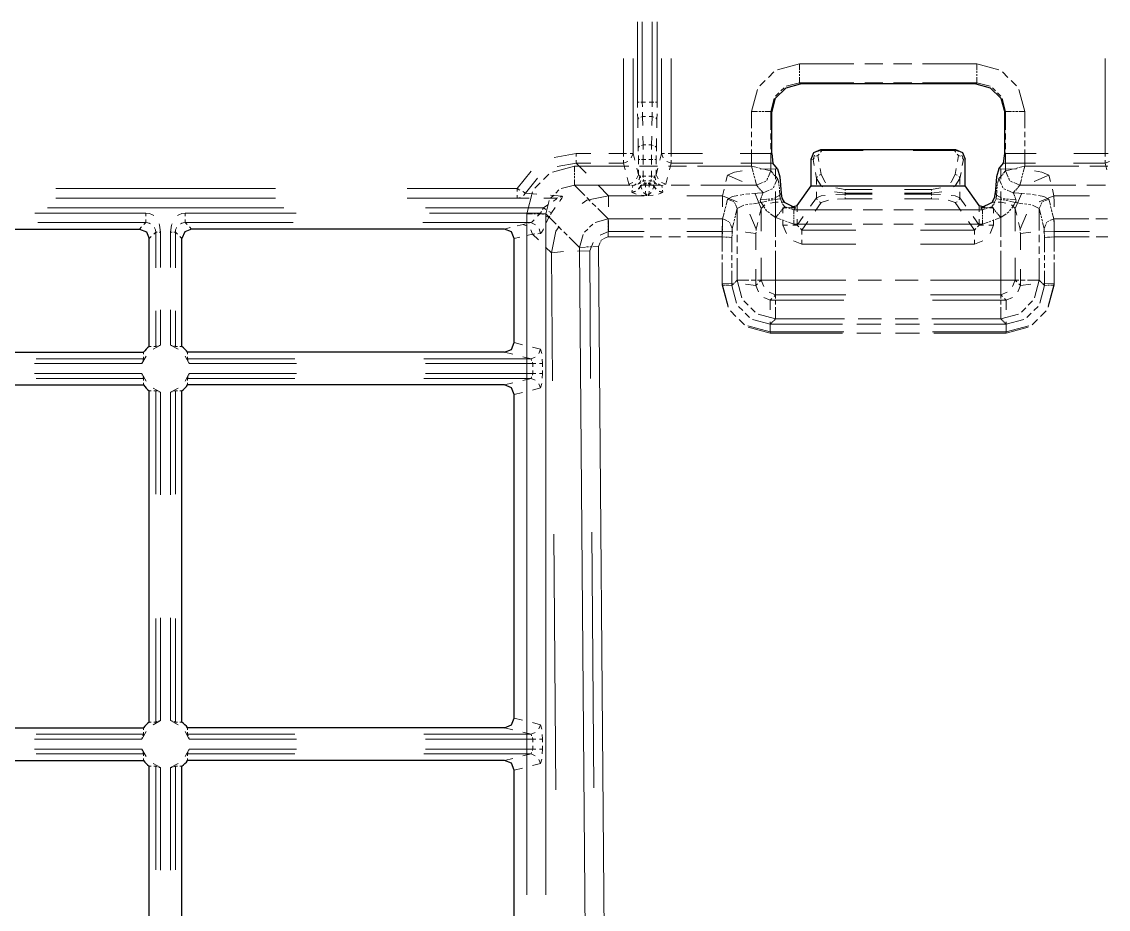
# Model space of a CAD drawing. Header units: millimetres. Extents: x 0 to 1989, y -338 to 950.
# Drawn here: x 620.9 to 733.7, y 785.4 to 877.6 of the extents above; entities that cross this region are included whole.
import ezdxf

# ---------------------------------------------------------------- set-up
doc = ezdxf.new("R2010")
doc.units = ezdxf.units.MM
doc.layers.add('DETAIL', color=8, linetype='Continuous')
doc.layers.add('FINE', color=9, linetype='Continuous')

msp = doc.modelspace()

# ---------------------------------------------------------------- linework, layer by layer
at = {"layer": 'DETAIL', "lineweight": 25}
for p, q in [((719.92, 871.16), (701.7, 871.16)), ((698.72, 863.91), (698.72, 868.18)), ((722.9, 863.91), (722.9, 868.18)), ((698.72, 863.91), (698.83, 862.92)), ((703.82, 864.33), (717.8, 864.33)), ((722.79, 862.92), (722.9, 863.91)), ((699.33, 862.34), (698.83, 862.92)), ((702.81, 860.58), (702.81, 863.33)), ((718.81, 860.58), (718.81, 863.33)), ((722.29, 862.34), (722.79, 862.92)), ((701.38, 858.52), (702.81, 860.58)), ((702.81, 860.58), (718.81, 860.58)), ((720.24, 858.52), (718.81, 860.58)), ((700, 858.87), (701.18, 858.29)), ((700.79, 858.34), (701.38, 858.52)), ((720.24, 858.52), (720.83, 858.34)), ((720.44, 858.29), (721.62, 858.87)), ((634.11, 843.87), (634.11, 855.08)), ((637.51, 843.87), (637.51, 855.08)), ((600.63, 843.28), (633.52, 843.28)), ((670.99, 843.28), (638.1, 843.28)), ((600.63, 839.88), (633.52, 839.88)), ((634.11, 804.87), (634.11, 839.29)), ((672, 805.28), (672, 838.89)), ((600.63, 804.28), (633.52, 804.28)), ((600.63, 800.88), (633.52, 800.88)), ((670.99, 800.88), (638.1, 800.88)), ((634.11, 765.87), (634.11, 800.29)), ((637.51, 765.87), (637.51, 800.29)), ((672, 766.28), (672, 799.89))]:
    msp.add_line(p, q, dxfattribs=at)
for points in [[(698.72, 868.18), (699.12, 869.67), (700.21, 870.76), (701.7, 871.16)], [(719.92, 871.16), (721.41, 870.76), (722.5, 869.67), (722.9, 868.18)], [(702.81, 863.33), (703.1, 864.04), (703.82, 864.33)], [(717.8, 864.33), (718.52, 864.04), (718.81, 863.33)], [(699.33, 862.34), (699.56, 861.49), (699.69, 859.76)], [(722.29, 862.34), (722.06, 861.49), (721.93, 859.76)], [(699.69, 859.76), (699.78, 859.29), (700, 858.87)], [(721.62, 858.87), (721.67, 858.96), (721.88, 859.42), (721.93, 859.76)], [(600.63, 856.08), (633.11, 856.08), (633.82, 855.79), (634.11, 855.08)], [(638.51, 856.08), (637.8, 855.79), (637.51, 855.08)], [(672, 844.28), (672, 855.08), (671.71, 855.79), (670.99, 856.08), (638.51, 856.08)], [(670.99, 843.28), (671.71, 843.57), (672, 844.28)], [(672, 838.89), (671.71, 839.59), (670.99, 839.88), (638.1, 839.88)], [(670.99, 804.28), (671.71, 804.57), (672, 805.28)], [(672, 799.89), (671.71, 800.59), (670.99, 800.88)]]:
    msp.add_lwpolyline(points, dxfattribs=at)
for points in [[(634.11, 843.87, 0.073593), (633.52, 843.28)], [(638.1, 843.28, 0.07365), (637.51, 843.87)], [(633.52, 839.88, 0.073393), (634.11, 839.29)], [(637.51, 804.87), (637.51, 839.29, 0.073442), (638.1, 839.88)], [(634.11, 804.87, 0.073529), (633.52, 804.28)], [(670.99, 804.28), (638.1, 804.28, 0.073673), (637.51, 804.87)], [(633.52, 800.88, 0.073509), (634.11, 800.29)], [(637.51, 800.29, 0.073598), (638.1, 800.88)]]:
    msp.add_lwpolyline(points, format="xyb", dxfattribs=at)
at = {"layer": 'FINE', "lineweight": 9}
for p, q in [((684.79, 869.25), (684.79, 877.59)), ((685.29, 877.61), (685.29, 869.25)), ((686.33, 869.25), (686.33, 877.61)), ((683.34, 863.91), (683.34, 873.78)), ((684.34, 873.78), (684.34, 863.91)), ((687.28, 863.91), (687.28, 873.78)), ((688.28, 873.78), (688.28, 863.91)), ((701.61, 873.24), (699.33, 872.63)), ((701.61, 873.24), (701.61, 872.63)), ((707.24, 873.24), (701.61, 873.24)), ((710.25, 873.24), (708.37, 873.24)), ((713.25, 873.24), (711.37, 873.24)), ((720.01, 873.24), (714.38, 873.24)), ((720.01, 873.24), (720.01, 872.63)), ((722.3, 872.63), (720.01, 873.24)), ((698.94, 872.39), (698.38, 871.83)), ((701.61, 872.51), (701.61, 872.3)), ((701.61, 872.18), (701.61, 871.98)), ((701.61, 871.86), (701.61, 871.25)), ((720.01, 872.51), (720.01, 872.3)), ((720.01, 872.18), (720.01, 871.98)), ((720.01, 871.86), (720.01, 871.25)), ((723.24, 871.83), (722.68, 872.39)), ((698.05, 871.5), (697.49, 870.94)), ((699.66, 870.42), (700, 870.76)), ((700.23, 870.9), (701.61, 871.25)), ((701.61, 871.25), (701.63, 871.22)), ((701.61, 871.25), (707.24, 871.25)), ((701.64, 871.22), (701.65, 871.21)), ((701.66, 871.2), (701.66, 871.19)), ((701.67, 871.19), (701.7, 871.16)), ((708.37, 871.25), (710.25, 871.25)), ((711.37, 871.25), (713.25, 871.25)), ((714.38, 871.25), (720.01, 871.25)), ((719.92, 871.16), (719.95, 871.19)), ((719.96, 871.19), (719.97, 871.2)), ((719.97, 871.21), (719.98, 871.22)), ((719.99, 871.22), (720.01, 871.25)), ((720.01, 871.25), (721.39, 870.9)), ((721.63, 870.76), (721.96, 870.42)), ((724.13, 870.94), (723.57, 871.5)), ((697.25, 870.56), (696.64, 868.27)), ((698.63, 868.27), (698.98, 869.65)), ((699.12, 869.89), (699.46, 870.22)), ((722.16, 870.22), (722.5, 869.89)), ((722.64, 869.65), (722.99, 868.27)), ((724.98, 868.27), (724.37, 870.56)), ((684.8, 868.7), (684.79, 869.25)), ((685.29, 869.25), (685.14, 869.25)), ((685.29, 869.25), (685.3, 868.78)), ((685.29, 869.25), (685.62, 869.25)), ((686, 869.25), (686.33, 869.25)), ((686.32, 868.78), (686.33, 869.25)), ((686.48, 869.25), (686.33, 869.25)), ((686.83, 869.25), (686.82, 868.7)), ((684.81, 867.5), (684.8, 868.04)), ((684.93, 867.63), (684.81, 867.5)), ((684.83, 866.58), (684.81, 867.5)), ((685.31, 867.75), (685.13, 867.71)), ((685.3, 868.21), (685.31, 867.75)), ((685.31, 867.75), (685.33, 866.83)), ((685.62, 867.75), (685.31, 867.75)), ((686.31, 867.75), (686.32, 868.21)), ((686.49, 867.71), (686.31, 867.75)), ((686.81, 867.5), (686.69, 867.63)), ((686.81, 867.5), (686.79, 866.58)), ((686.82, 868.04), (686.81, 867.5)), ((697.25, 868.27), (696.64, 868.27)), ((696.64, 868.27), (696.64, 866.54)), ((697.58, 868.27), (697.37, 868.27)), ((697.9, 868.27), (697.7, 868.27)), ((698.63, 868.27), (698.02, 868.27)), ((698.66, 868.25), (698.63, 868.27)), ((698.63, 866.39), (698.63, 868.27)), ((698.67, 868.23), (698.66, 868.24)), ((698.69, 868.22), (698.68, 868.23)), ((698.72, 868.18), (698.69, 868.21)), ((722.93, 868.21), (722.9, 868.18)), ((722.94, 868.23), (722.93, 868.22)), ((722.96, 868.24), (722.95, 868.23)), ((722.99, 868.27), (722.96, 868.25)), ((723.6, 868.27), (722.99, 868.27)), ((722.99, 868.27), (722.99, 866.39)), ((723.92, 868.27), (723.72, 868.27)), ((724.25, 868.27), (724.04, 868.27)), ((724.98, 868.27), (724.37, 868.27)), ((724.98, 866.54), (724.98, 868.27)), ((696.64, 866.19), (696.64, 865.61)), ((724.98, 865.61), (724.98, 866.19)), ((684.87, 864.56), (684.85, 865.48)), ((685.35, 865.73), (685.37, 864.81)), ((686.25, 864.81), (686.27, 865.73)), ((686.77, 865.48), (686.75, 864.56)), ((696.64, 865.27), (696.64, 864.69)), ((698.63, 865.38), (698.63, 866.01)), ((698.63, 864.37), (698.63, 865)), ((722.99, 866.01), (722.99, 865.38)), ((722.99, 865), (722.99, 864.37)), ((724.98, 864.69), (724.98, 865.27)), ((676.13, 863.5), (678.41, 863.91)), ((678.41, 863.6), (678.41, 863.91)), ((678.41, 863.91), (679.95, 863.91)), ((681.8, 863.91), (683.34, 863.91)), ((683.65, 863.91), (683.34, 863.91)), ((683.34, 863.6), (683.34, 863.91)), ((684.34, 863.91), (684.15, 863.47)), ((684.34, 863.91), (684.51, 863.23)), ((684.99, 864.7), (684.87, 864.56)), ((684.87, 864.17), (684.87, 864.56)), ((685.37, 864.81), (685.19, 864.77)), ((685.37, 864.81), (685.37, 864.34)), ((685.37, 864.81), (685.64, 864.81)), ((685.98, 864.81), (686.25, 864.81)), ((686.25, 864.34), (686.25, 864.81)), ((686.43, 864.77), (686.25, 864.81)), ((686.75, 864.56), (686.63, 864.7)), ((686.75, 864.56), (686.75, 864.17)), ((687.11, 863.23), (687.28, 863.91)), ((687.47, 863.47), (687.28, 863.91)), ((688.28, 863.91), (687.97, 863.91)), ((688.28, 863.91), (688.28, 863.6)), ((688.28, 863.91), (691.54, 863.91)), ((695.46, 863.91), (698.72, 863.91)), ((698.63, 862.11), (698.63, 864)), ((703.49, 864.13), (703.92, 864.32)), ((703.51, 863.71), (703.64, 863.87)), ((703.79, 864.07), (703.92, 864.23)), ((703.82, 864.33), (703.85, 864.33)), ((703.89, 864.32), (703.92, 864.32)), ((703.92, 864.32), (708.23, 864.32)), ((703.92, 864.23), (703.92, 864.25)), ((708.23, 864.23), (703.92, 864.23)), ((717.7, 864.23), (713.39, 864.23)), ((718.13, 864.13), (717.7, 864.32)), ((717.7, 864.23), (717.7, 864.25)), ((717.7, 864.23), (717.83, 864.07)), ((717.77, 864.33), (717.8, 864.33)), ((717.98, 863.87), (718.11, 863.71)), ((722.9, 863.91), (726.16, 863.91)), ((722.99, 864), (722.99, 862.11)), ((724.98, 862.61), (724.98, 864.34)), ((733.65, 863.91), (733.34, 863.91)), ((733.34, 863.6), (733.34, 863.91)), ((678.41, 862.92), (676.45, 862.57)), ((678.41, 862.92), (678.41, 863.23)), ((678.41, 862.92), (679.47, 861.87)), ((679.95, 862.92), (678.41, 862.92)), ((683.34, 862.92), (681.8, 862.92)), ((683.34, 862.92), (683.34, 863.23)), ((683.78, 863.1), (683.34, 862.92)), ((683.51, 862.24), (683.34, 862.92)), ((685.38, 863.31), (685.22, 863.31)), ((685.38, 863.78), (685.38, 863.31)), ((685.38, 863.31), (685.38, 862.77)), ((685.65, 863.31), (685.38, 863.31)), ((686.24, 863.31), (685.97, 863.31)), ((686.24, 863.31), (686.24, 863.78)), ((686.24, 862.77), (686.24, 863.31)), ((686.24, 863.31), (686.4, 863.31)), ((686.74, 863.7), (686.74, 863.31)), ((686.74, 863.31), (686.74, 862.81)), ((688.28, 862.92), (687.84, 863.1)), ((688.28, 862.92), (688.11, 862.24)), ((688.28, 863.23), (688.28, 862.92)), ((691.58, 862.92), (688.28, 862.92)), ((698.83, 862.92), (695.53, 862.92)), ((702.87, 863.32), (702.81, 863.33)), ((703.01, 863.31), (702.95, 863.31)), ((703.01, 863.31), (703.15, 863.75)), ((703.01, 863.31), (703.12, 863.49)), ((703.12, 862.69), (703.01, 863.31)), ((703.31, 863.64), (703.51, 863.71)), ((703.51, 863.71), (703.61, 863.1)), ((718.01, 863.1), (718.11, 863.71)), ((718.11, 863.71), (718.31, 863.64)), ((718.61, 863.31), (718.5, 862.69)), ((718.67, 863.31), (718.61, 863.31)), ((718.81, 863.33), (718.75, 863.32)), ((726.09, 862.92), (722.79, 862.92)), ((733.34, 862.92), (730.04, 862.92)), ((733.34, 862.92), (733.34, 863.23)), ((733.78, 863.1), (733.34, 862.92)), ((733.51, 862.24), (733.34, 862.92)), ((672.31, 860.28), (673.75, 862.09)), ((675.58, 861.76), (675.02, 861.21)), ((678.24, 862), (678.24, 862.61)), ((678.24, 861.68), (678.24, 861.88)), ((678.24, 861.35), (678.24, 861.56)), ((684.88, 861.72), (684.7, 861.29)), ((684.71, 862.41), (684.88, 861.72)), ((684.88, 861.72), (684.88, 862.22)), ((684.88, 861.72), (684.93, 861.68)), ((684.98, 861.63), (685.03, 861.58)), ((686.88, 862.61), (685, 862.61)), ((685.14, 861.58), (685.03, 861.58)), ((685.38, 861.58), (685.27, 861.58)), ((685.38, 862.12), (685.38, 861.58)), ((685.38, 861.58), (685.39, 861.43)), ((685.38, 861.58), (685.65, 861.58)), ((686.23, 861.43), (686.24, 861.58)), ((686.24, 861.58), (686.35, 861.58)), ((686.48, 861.58), (686.59, 861.58)), ((686.59, 861.58), (686.64, 861.63)), ((686.69, 861.68), (686.74, 861.72)), ((686.92, 861.29), (686.74, 861.72)), ((689.88, 862.61), (688.01, 862.61)), ((693.97, 861), (694.13, 861.66)), ((694.13, 861.66), (695.67, 861.03)), ((696.8, 862), (696.64, 862.61)), ((697.25, 862.46), (696.64, 862.61)), ((696.88, 861.68), (696.83, 861.88)), ((696.96, 861.35), (696.91, 861.56)), ((697.57, 862.37), (697.37, 862.42)), ((697.54, 862.28), (699.13, 862.34)), ((697.9, 862.29), (697.7, 862.34)), ((698.62, 862.11), (698.02, 862.26)), ((698.35, 861.47), (698.62, 862.11)), ((698.36, 861.47), (698.63, 862.11)), ((698.63, 862.11), (698.62, 862.11)), ((698.63, 862.11), (698.63, 862.11)), ((698.84, 861.87), (698.63, 862.11)), ((698.95, 861.74), (698.88, 861.82)), ((699.06, 861.61), (698.99, 861.69)), ((699.31, 861.33), (699.1, 861.57)), ((699.13, 862.34), (699.13, 861.26)), ((699.13, 862.34), (699.19, 862.34)), ((699.27, 862.34), (699.33, 862.34)), ((703.36, 861.33), (703.25, 861.95)), ((703.65, 861.67), (703.85, 861.74)), ((703.74, 862.36), (703.85, 861.74)), ((717.77, 861.74), (717.88, 862.36)), ((717.77, 861.74), (717.97, 861.67)), ((718.37, 861.95), (718.26, 861.33)), ((722.29, 862.34), (722.35, 862.34)), ((722.52, 861.57), (722.31, 861.33)), ((722.43, 862.34), (722.49, 862.34)), ((722.49, 862.34), (722.49, 861.26)), ((722.49, 862.34), (724.08, 862.28)), ((722.63, 861.69), (722.56, 861.61)), ((722.74, 861.82), (722.67, 861.74)), ((722.99, 862.11), (722.78, 861.87)), ((723, 862.11), (722.99, 862.11)), ((722.99, 862.11), (722.99, 862.11)), ((722.99, 862.11), (723.26, 861.47)), ((723.6, 862.26), (723, 862.11)), ((723.27, 861.47), (723, 862.11)), ((723.93, 862.34), (723.72, 862.29)), ((724.25, 862.42), (724.05, 862.37)), ((724.98, 862.61), (724.37, 862.46)), ((724.71, 861.56), (724.66, 861.35)), ((724.79, 861.88), (724.74, 861.68)), ((724.98, 862.61), (724.83, 862)), ((730.61, 862.61), (724.98, 862.61)), ((727.49, 861.66), (725.95, 861.03)), ((727.49, 861.66), (727.65, 861)), ((733.61, 862.61), (731.74, 862.61)), ((674.41, 861.37), (673.17, 859.81)), ((674.69, 860.88), (674.13, 860.32)), ((676.87, 860.28), (678.24, 860.63)), ((678.24, 860.63), (678.24, 861.23)), ((680.73, 860.6), (681.79, 859.54)), ((683.88, 860.73), (683.71, 861.42)), ((684.32, 860.92), (683.88, 860.73)), ((684.01, 860.69), (683.88, 860.73)), ((684.3, 860.6), (684.17, 860.64)), ((684.27, 860.38), (684.3, 860.6)), ((685.12, 860.52), (684.89, 860.24)), ((684.91, 860.22), (685.13, 860.5)), ((685.04, 860.92), (685.15, 860.99)), ((685.04, 860.92), (685.07, 860.79)), ((685.1, 860.64), (685.12, 860.52)), ((685.12, 860.52), (685.24, 860.66)), ((685.12, 860.52), (685.13, 860.51)), ((685.13, 860.5), (685.25, 860.62)), ((685.13, 860.51), (685.13, 860.5)), ((685.13, 860.5), (685.25, 860.21)), ((685.18, 860.63), (687.11, 860.63)), ((685.29, 861.06), (685.41, 861.08)), ((685.4, 861.24), (685.41, 861.08)), ((685.41, 861.08), (685.47, 861)), ((685.66, 861.08), (685.41, 861.08)), ((685.41, 860.77), (685.58, 860.83)), ((685.42, 860.72), (685.58, 860.76)), ((685.53, 860.91), (685.58, 860.83)), ((685.58, 860.83), (685.73, 860.83)), ((685.58, 860.83), (685.58, 860.81)), ((685.58, 860.78), (685.58, 860.76)), ((685.58, 860.76), (685.61, 860.42)), ((685.73, 860.76), (685.58, 860.76)), ((685.89, 860.83), (686.04, 860.83)), ((686.04, 860.76), (685.89, 860.76)), ((686.21, 861.08), (685.96, 861.08)), ((686.02, 860.42), (686.04, 860.76)), ((686.04, 860.83), (686.09, 860.91)), ((686.04, 860.83), (686.21, 860.77)), ((686.04, 860.83), (686.04, 860.81)), ((686.04, 860.78), (686.04, 860.76)), ((686.2, 860.72), (686.04, 860.76)), ((686.15, 861), (686.21, 861.08)), ((686.21, 861.08), (686.22, 861.24)), ((686.21, 861.08), (686.33, 861.06)), ((686.49, 860.5), (686.37, 860.62)), ((686.37, 860.21), (686.49, 860.5)), ((686.38, 860.66), (686.5, 860.52)), ((686.47, 860.99), (686.58, 860.92)), ((686.49, 860.5), (686.49, 860.51)), ((686.71, 860.22), (686.49, 860.5)), ((686.5, 860.52), (686.52, 860.64)), ((686.73, 860.24), (686.5, 860.52)), ((686.5, 860.51), (686.5, 860.52)), ((686.55, 860.79), (686.58, 860.92)), ((687.74, 860.73), (687.3, 860.92)), ((687.45, 860.64), (687.32, 860.6)), ((687.32, 860.6), (687.35, 860.38)), ((688.27, 860.63), (690.2, 860.63)), ((691.35, 860.63), (697.14, 860.63)), ((697.14, 860.63), (696.99, 861.23)), ((697.14, 860.63), (697.78, 860.9)), ((697.14, 860.62), (697.78, 860.9)), ((697.14, 860.62), (697.35, 860.38)), ((697.9, 860.95), (698.12, 861.04)), ((697.91, 860.95), (698.12, 861.04)), ((698.21, 861.13), (698.3, 861.35)), ((698.21, 861.13), (698.3, 861.34)), ((698.9, 860.35), (698.99, 860.56)), ((699.04, 860.69), (699.31, 861.33)), ((699.5, 860.52), (699.47, 860.7)), ((703.36, 861.33), (703.46, 861.52)), ((703.36, 860.7), (703.36, 861.33)), ((718.16, 861.52), (718.26, 861.33)), ((718.26, 861.33), (718.26, 860.7)), ((722.11, 860.42), (722.1, 860.24)), ((722.58, 860.69), (722.31, 861.33)), ((722.72, 860.35), (722.63, 860.56)), ((723.41, 861.13), (723.32, 861.35)), ((723.32, 861.34), (723.41, 861.13)), ((723.72, 860.95), (723.5, 861.04)), ((723.5, 861.04), (723.71, 860.95)), ((724.48, 860.63), (723.84, 860.9)), ((723.84, 860.9), (724.48, 860.62)), ((724.27, 860.38), (724.48, 860.62)), ((724.63, 861.23), (724.48, 860.63)), ((724.48, 860.63), (730.27, 860.63)), ((731.42, 860.63), (733.35, 860.63)), ((647.22, 860.28), (624.41, 860.28)), ((672.31, 860.28), (660.9, 860.28)), ((672.58, 860.13), (672.31, 860.28)), ((672.31, 859.96), (672.31, 860.28)), ((672.62, 859.37), (672.31, 859.28)), ((673.17, 859.81), (672.9, 859.96)), ((673.17, 859.81), (672.95, 859.57)), ((673.17, 859.81), (674.34, 859.7)), ((673.9, 859.93), (673.29, 857.66)), ((675.75, 859.59), (676.93, 859.5)), ((675.76, 859.27), (676.1, 859.6)), ((676.3, 859.8), (676.63, 860.14)), ((676.53, 859.31), (676.33, 859.28)), ((676.93, 859.5), (676.75, 859.4)), ((679.88, 858.98), (679.53, 859.34)), ((681.79, 859.54), (681.79, 858.38)), ((681.79, 859.54), (685.48, 859.54)), ((684.2, 859.91), (684.23, 860.12)), ((684.55, 860.01), (684.2, 859.91)), ((684.21, 859.89), (684.2, 859.91)), ((684.23, 859.87), (684.22, 859.88)), ((684.23, 859.87), (684.57, 859.98)), ((684.66, 859.7), (684.23, 859.87)), ((685.65, 859.55), (685.19, 859.6)), ((685.4, 859.87), (685.65, 859.67)), ((685.63, 860.01), (685.65, 859.67)), ((685.65, 859.63), (685.65, 859.67)), ((685.65, 859.67), (685.75, 859.67)), ((685.65, 859.55), (685.65, 859.59)), ((685.75, 859.55), (685.65, 859.55)), ((685.97, 859.55), (685.87, 859.55)), ((685.97, 859.67), (686.22, 859.87)), ((685.97, 859.63), (685.97, 859.67)), ((686.43, 859.6), (685.97, 859.55)), ((685.97, 859.55), (685.97, 859.59)), ((687.39, 859.87), (686.96, 859.7)), ((687.39, 859.87), (687.05, 859.98)), ((687.42, 859.91), (687.07, 860.01)), ((687.39, 860.12), (687.42, 859.91)), ((687.4, 859.88), (687.39, 859.87)), ((687.42, 859.91), (687.42, 859.89)), ((689.92, 859.54), (693.61, 859.54)), ((693.61, 859.54), (693.77, 860.21)), ((693.61, 859.54), (695.15, 858.91)), ((695.82, 859.68), (695.44, 859.61)), ((696.44, 859.74), (696.05, 859.71)), ((697.83, 859.84), (696.67, 859.76)), ((696.99, 859.73), (697.63, 858.2)), ((697.39, 860.34), (697.46, 860.26)), ((697.5, 860.21), (697.57, 860.13)), ((697.63, 859.35), (697.55, 859.13)), ((697.62, 860.08), (697.83, 859.84)), ((697.72, 859.58), (697.69, 859.51)), ((697.83, 859.84), (698.46, 860.11)), ((698.59, 860.17), (698.81, 860.26)), ((699, 859.29), (699.57, 859.59)), ((699.13, 859.96), (699.13, 858.87)), ((699.57, 859.59), (699.61, 859.64)), ((699.6, 859.34), (699.59, 859.38)), ((699.61, 859.65), (699.63, 859.67)), ((699.63, 859.68), (699.65, 859.7)), ((699.65, 859.71), (699.69, 859.76)), ((702.74, 858.44), (703.36, 859.32)), ((703.36, 859.32), (703.36, 859.95)), ((703.45, 859.11), (703.36, 859.32)), ((706.33, 859.79), (705.24, 859.95)), ((705.37, 860.37), (706.33, 860.2)), ((705.39, 859.68), (706.33, 859.71)), ((706.33, 860.2), (709.13, 860.2)), ((706.33, 860.08), (706.33, 860.2)), ((706.33, 859.79), (706.33, 859.92)), ((706.33, 859.79), (706.33, 859.77)), ((709.13, 859.79), (706.33, 859.79)), ((706.33, 859.74), (706.33, 859.71)), ((706.33, 859.71), (709.13, 859.71)), ((706.33, 859.56), (706.33, 859.71)), ((706.33, 859.22), (706.33, 859.37)), ((712.49, 860.2), (715.29, 860.2)), ((715.29, 859.79), (712.49, 859.79)), ((712.49, 859.71), (715.29, 859.71)), ((715.29, 860.2), (716.25, 860.37)), ((715.29, 860.08), (715.29, 860.2)), ((716.39, 859.95), (715.29, 859.79)), ((715.29, 859.79), (715.29, 859.92)), ((715.29, 859.77), (715.29, 859.79)), ((715.29, 859.71), (715.29, 859.74)), ((715.29, 859.71), (716.23, 859.68)), ((715.29, 859.56), (715.29, 859.71)), ((715.29, 859.22), (715.29, 859.37)), ((718.17, 859.11), (718.26, 859.32)), ((718.26, 859.95), (718.26, 859.32)), ((718.26, 859.32), (718.88, 858.44)), ((721.93, 859.76), (721.97, 859.71)), ((721.98, 859.7), (721.99, 859.68)), ((722, 859.67), (722.01, 859.65)), ((722.02, 859.32), (722, 859.2)), ((722.01, 859.64), (722.05, 859.59)), ((722.03, 859.38), (722.02, 859.34)), ((722.04, 859.45), (722.03, 859.41)), ((722.62, 859.29), (722.05, 859.59)), ((722.49, 859.96), (722.49, 858.87)), ((723.03, 860.17), (722.82, 860.26)), ((723.79, 859.84), (723.16, 860.11)), ((723.79, 859.84), (724, 860.08)), ((724.95, 859.76), (723.79, 859.84)), ((723.97, 859.39), (723.95, 859.46)), ((724.63, 859.73), (723.99, 858.2)), ((724.05, 860.13), (724.12, 860.21)), ((724.16, 860.26), (724.23, 860.34)), ((725.57, 859.71), (725.18, 859.74)), ((726.18, 859.61), (725.8, 859.68)), ((728.01, 859.54), (726.47, 858.91)), ((727.85, 860.21), (728.01, 859.54)), ((728.01, 859.54), (731.71, 859.54)), ((623.55, 858.28), (648.07, 858.28)), ((624.41, 859.28), (647.22, 859.28)), ((660.9, 859.28), (672.31, 859.28)), ((662.78, 858.28), (675.04, 858.28)), ((673.56, 859.28), (672.31, 859.28)), ((674.94, 858.11), (675.04, 858.28)), ((675.04, 858.28), (675.49, 858.6)), ((675.29, 858.11), (675.04, 858.28)), ((676.33, 859.28), (675.07, 859.28)), ((675.27, 857.66), (675.62, 859.03)), ((676.24, 858.3), (675.86, 857.75)), ((680.46, 858.41), (680.1, 858.77)), ((681.74, 857.13), (680.67, 858.2)), ((693.95, 858.43), (693.89, 858.22)), ((694.13, 859.19), (693.98, 858.56)), ((694.57, 859.01), (694.13, 859.19)), ((694.79, 858.91), (694.65, 858.97)), ((694.92, 858.71), (694.86, 858.85)), ((695.13, 858.2), (694.95, 858.63)), ((694.98, 857.57), (695.13, 858.2)), ((695.13, 858.2), (695.84, 858.57)), ((695.13, 858.2), (695.13, 855.92)), ((696, 858.59), (696.26, 858.63)), ((696.42, 858.65), (696.68, 858.69)), ((697.63, 858.2), (697.47, 857.53)), ((697.54, 859.01), (697.55, 858.97)), ((697.55, 859.13), (698.2, 859.17)), ((697.55, 858.96), (697.57, 858.92)), ((697.63, 858.82), (698.23, 858.97)), ((698, 858.59), (697.63, 858.2)), ((697.63, 858.2), (697.63, 855.87)), ((698.33, 859.18), (698.54, 859.19)), ((698.36, 859), (698.56, 859.05)), ((699.13, 858.87), (698.6, 858.77)), ((698.68, 859.08), (698.88, 859.12)), ((699, 859.14), (699.62, 859.2)), ((699.13, 856.34), (699.13, 858.87)), ((699.4, 858.87), (699.13, 858.87)), ((699.72, 858.93), (699.62, 859.2)), ((700, 858.87), (699.73, 858.87)), ((699.77, 858.79), (699.74, 858.88)), ((699.78, 858.06), (700.07, 858.4)), ((699.85, 858.66), (699.8, 858.74)), ((700.07, 858.4), (699.88, 858.61)), ((699.89, 858.29), (700.17, 858.31)), ((699.89, 857.72), (699.89, 858.29)), ((699.89, 858.29), (700.29, 858.29)), ((700.37, 858.3), (700.07, 858.4)), ((700.52, 858.24), (700.42, 858.28)), ((700.51, 858.33), (700.79, 858.34)), ((700.68, 858.19), (700.58, 858.22)), ((701.03, 858.07), (700.74, 858.17)), ((700.78, 858.29), (701.18, 858.29)), ((701.1, 858.17), (701.08, 858.15)), ((701.13, 858.21), (701.11, 858.19)), ((701.18, 858.29), (701.13, 858.22)), ((701.38, 858.52), (701.38, 857.88)), ((703.85, 858.83), (703.23, 857.94)), ((703.85, 858.83), (703.64, 858.92)), ((704.6, 859.08), (703.85, 858.83)), ((706.33, 859.22), (705.54, 859.17)), ((709.13, 859.22), (706.33, 859.22)), ((715.29, 859.22), (712.49, 859.22)), ((716.08, 859.17), (715.29, 859.22)), ((717.77, 858.83), (717.02, 859.08)), ((717.77, 858.83), (717.98, 858.92)), ((718.39, 857.94), (717.77, 858.83)), ((720.24, 857.88), (720.24, 858.52)), ((720.49, 858.22), (720.44, 858.29)), ((720.44, 858.29), (720.84, 858.29)), ((720.51, 858.19), (720.5, 858.21)), ((720.54, 858.15), (720.52, 858.17)), ((720.89, 858.17), (720.59, 858.07)), ((720.83, 858.34), (721.11, 858.33)), ((721.04, 858.22), (720.94, 858.19)), ((721.2, 858.28), (721.1, 858.24)), ((721.55, 858.4), (721.26, 858.3)), ((721.33, 858.29), (721.73, 858.29)), ((721.45, 858.31), (721.73, 858.29)), ((721.84, 858.06), (721.55, 858.4)), ((721.89, 858.87), (721.62, 858.87)), ((721.73, 858.29), (721.73, 857.72)), ((721.87, 858.88), (721.84, 858.79)), ((722, 859.2), (721.89, 858.94)), ((722.62, 859.14), (722, 859.2)), ((722.49, 858.87), (722.22, 858.87)), ((723.02, 858.77), (722.49, 858.87)), ((722.49, 858.87), (722.49, 856.34)), ((722.94, 859.08), (722.74, 859.12)), ((723.26, 859), (723.06, 859.05)), ((723.29, 859.18), (723.08, 859.19)), ((723.99, 858.82), (723.39, 858.97)), ((724.07, 859.13), (723.42, 859.17)), ((723.99, 858.2), (723.62, 858.59)), ((723.99, 858.82), (724.78, 858.71)), ((723.99, 855.87), (723.99, 858.2)), ((724.15, 857.53), (723.99, 858.2)), ((724.05, 858.92), (724.07, 858.96)), ((724.94, 858.69), (725.2, 858.65)), ((725.36, 858.63), (725.62, 858.59)), ((725.78, 858.57), (726.49, 858.2)), ((726.67, 858.63), (726.49, 858.2)), ((726.49, 858.2), (726.64, 857.57)), ((726.49, 855.92), (726.49, 858.2)), ((726.76, 858.85), (726.7, 858.71)), ((726.97, 858.97), (726.83, 858.91)), ((727.49, 859.19), (727.06, 859.01)), ((727.73, 858.22), (727.67, 858.43)), ((633.78, 857.74), (622.25, 857.74)), ((633.78, 857.74), (633.78, 857.43)), ((637.84, 857.74), (637.84, 857.43)), ((637.84, 857.74), (649.37, 857.74)), ((663.2, 857.74), (674.73, 857.74)), ((673.9, 857.66), (673.29, 857.66)), ((673.29, 857.66), (673.29, 786.93)), ((674.22, 857.66), (674.02, 857.66)), ((674.54, 857.66), (674.34, 857.66)), ((675.27, 857.66), (674.66, 857.66)), ((674.73, 857.74), (674.82, 857.91)), ((675, 857.6), (674.73, 857.74)), ((675.27, 786.93), (675.27, 857.66)), ((675.27, 857.66), (676.35, 856.58)), ((675.6, 857.29), (675.33, 857.43)), ((675.86, 857.75), (675.6, 857.91)), ((675.68, 857.43), (675.6, 857.29)), ((675.86, 857.75), (675.78, 857.6)), ((681.74, 857.13), (680.39, 856.75)), ((685.38, 857.13), (681.74, 857.13)), ((681.74, 856.55), (681.74, 857.13)), ((687.32, 857.13), (686.11, 857.13)), ((689.26, 857.13), (688.05, 857.13)), ((693.62, 857.13), (689.99, 857.13)), ((693.62, 857.13), (693.6, 856.55)), ((693.78, 857.76), (693.62, 857.13)), ((694.05, 856.95), (693.62, 857.13)), ((693.86, 858.09), (693.81, 857.88)), ((694.81, 856.89), (694.86, 857.1)), ((694.89, 857.23), (694.95, 857.44)), ((696.46, 857.61), (697.11, 856.08)), ((698.3, 857.89), (698.48, 857.75)), ((698.59, 857.67), (699.13, 857.28)), ((699.13, 857.28), (699.42, 857.62)), ((699.48, 857.69), (699.57, 857.8)), ((699.63, 857.87), (699.73, 857.99)), ((699.89, 856.48), (699.89, 857.05)), ((701.07, 858.14), (701.03, 858.07)), ((701.03, 857.61), (701.03, 858.07)), ((707.02, 858.07), (701.03, 858.07)), ((701.03, 857.37), (701.03, 857.52)), ((701.03, 857.13), (701.03, 857.28)), ((701.03, 856.59), (701.03, 857.04)), ((701.38, 856.48), (701.99, 857.37)), ((701.38, 857.12), (701.38, 856.48)), ((710.21, 858.07), (708.21, 858.07)), ((713.41, 858.07), (711.41, 858.07)), ((720.59, 858.07), (714.6, 858.07)), ((719.63, 857.37), (720.24, 856.48)), ((720.24, 856.48), (720.24, 857.12)), ((720.59, 858.07), (720.55, 858.14)), ((720.59, 857.61), (720.59, 858.07)), ((720.59, 857.37), (720.59, 857.52)), ((720.59, 857.13), (720.59, 857.28)), ((720.59, 856.59), (720.59, 857.04)), ((721.73, 857.05), (721.73, 856.48)), ((721.99, 857.87), (721.89, 857.99)), ((721.91, 857.07), (722.49, 857.28)), ((722.14, 857.69), (722.05, 857.8)), ((722.49, 857.28), (722.2, 857.62)), ((722.49, 857.28), (723.04, 857.66)), ((722.49, 857.28), (722.49, 855.28)), ((723.15, 857.74), (723.33, 857.87)), ((723.41, 857.98), (723.55, 858.15)), ((725.16, 857.61), (724.51, 856.08)), ((726.67, 857.44), (726.73, 857.23)), ((726.76, 857.1), (726.81, 856.89)), ((728, 857.13), (727.57, 856.95)), ((727.81, 857.88), (727.76, 858.09)), ((728.02, 856.55), (728, 857.13)), ((733.57, 857.13), (732.36, 857.13)), ((622.56, 856.74), (633.78, 856.74)), ((633.32, 856.29), (633.11, 856.08)), ((633.78, 856.74), (633.57, 856.54)), ((637.84, 856.74), (638.05, 856.54)), ((649.06, 856.74), (637.84, 856.74)), ((638.3, 856.29), (638.51, 856.08)), ((670.99, 856.08), (671.59, 856.23)), ((672.31, 856.41), (672.91, 856.55)), ((672.91, 856.55), (673.16, 856.61)), ((672.91, 856.55), (673.34, 856.37)), ((673.71, 855.99), (673.9, 855.55)), ((673.73, 856.74), (674.2, 856.53)), ((674.57, 856.1), (674.71, 855.61)), ((676.56, 856.37), (676.92, 856.01)), ((679.63, 856.07), (679.29, 855.74)), ((680.16, 856.6), (679.82, 856.27)), ((681.74, 856.25), (681.74, 856.44)), ((681.74, 855.94), (681.74, 856.13)), ((681.79, 856.98), (681.79, 855.81)), ((693.59, 855.81), (693.6, 856.98)), ((693.6, 856.44), (693.6, 856.25)), ((693.6, 856.13), (693.6, 855.94)), ((694.28, 856.85), (694.14, 856.91)), ((694.41, 856.65), (694.34, 856.79)), ((694.62, 856.14), (694.44, 856.56)), ((694.61, 855.85), (694.62, 856.14)), ((694.62, 856.14), (694.78, 856.77)), ((697.11, 856.08), (697.1, 855.93)), ((697.27, 856.74), (697.11, 856.08)), ((699.83, 857.02), (700.02, 856.95)), ((699.89, 856.48), (700.35, 856.48)), ((700.25, 855.6), (699.89, 856.48)), ((700.14, 856.91), (700.33, 856.84)), ((700.45, 856.8), (701.03, 856.59)), ((700.91, 856.48), (701.38, 856.48)), ((701.03, 856.59), (707.02, 856.59)), ((701.38, 856.48), (701.53, 856.32)), ((701.71, 856.13), (701.86, 855.97)), ((702.48, 856.86), (701.86, 855.97)), ((701.86, 855.51), (701.86, 855.97)), ((701.86, 855.97), (707.45, 855.97)), ((708.21, 856.59), (710.21, 856.59)), ((711.41, 856.59), (713.41, 856.59)), ((714.17, 855.97), (719.76, 855.97)), ((714.6, 856.59), (720.59, 856.59)), ((719.76, 855.97), (719.14, 856.86)), ((719.76, 855.97), (719.91, 856.13)), ((719.76, 855.51), (719.76, 855.97)), ((720.09, 856.32), (720.24, 856.48)), ((720.71, 856.48), (720.24, 856.48)), ((720.59, 856.59), (721.17, 856.8)), ((721.73, 856.48), (721.27, 856.48)), ((721.29, 856.84), (721.48, 856.91)), ((721.73, 856.48), (721.38, 855.6)), ((721.6, 856.95), (721.79, 857.02)), ((724.51, 856.08), (724.35, 856.74)), ((724.52, 855.93), (724.51, 856.08)), ((726.84, 856.77), (727, 856.14)), ((727.18, 856.56), (727, 856.14)), ((727, 856.14), (727.01, 855.85)), ((727.28, 856.79), (727.22, 856.65)), ((727.48, 856.91), (727.34, 856.85)), ((728.02, 856.25), (728.02, 856.44)), ((728.02, 855.94), (728.02, 856.13)), ((728.03, 856.98), (728.03, 855.81)), ((634.11, 855.08), (634.32, 855.29)), ((634.58, 855.55), (634.79, 855.76)), ((634.79, 855.76), (634.79, 852.05)), ((635.14, 855.76), (635.29, 855.76)), ((635.29, 852.09), (635.29, 855.76)), ((636.48, 855.76), (636.33, 855.76)), ((636.33, 852.09), (636.33, 855.76)), ((636.83, 855.76), (636.83, 852.05)), ((637.04, 855.55), (636.83, 855.76)), ((637.51, 855.08), (637.3, 855.29)), ((672.59, 855.23), (672, 855.08)), ((673.9, 855.55), (673.3, 855.41)), ((674.15, 855.57), (673.9, 855.55)), ((674.51, 854.94), (673.9, 855.55)), ((674.71, 855.61), (674.46, 855.59)), ((677.13, 855.79), (677.49, 855.44)), ((677.71, 855.22), (678.78, 854.15)), ((679.15, 855.5), (678.78, 854.15)), ((681.79, 855.81), (680.91, 855.44)), ((680.97, 854.78), (681.03, 854.92)), ((681.08, 854.98), (681.23, 855.04)), ((681.31, 855.08), (681.74, 855.26)), ((681.74, 855.26), (681.74, 855.83)), ((681.74, 855.26), (685.37, 855.26)), ((685.48, 855.81), (681.79, 855.81)), ((686.1, 855.26), (687.3, 855.26)), ((688.03, 855.26), (689.24, 855.26)), ((693.59, 855.81), (689.9, 855.81)), ((689.97, 855.26), (693.59, 855.26)), ((693.6, 855.83), (693.59, 855.26)), ((694.69, 855.78), (693.59, 855.81)), ((693.59, 854.12), (693.59, 855.81)), ((693.9, 855.25), (693.59, 855.26)), ((693.59, 855.26), (693.59, 853.73)), ((694.06, 855.25), (693.96, 855.25)), ((694.23, 855.24), (694.12, 855.25)), ((694.59, 855.2), (694.29, 855.24)), ((694.59, 855.2), (694.6, 855.49)), ((694.59, 853.67), (694.59, 855.2)), ((694.6, 855.54), (694.61, 855.64)), ((694.61, 855.7), (694.61, 855.79)), ((695.13, 855.46), (695.13, 854.71)), ((697.1, 855.76), (697.09, 855.61)), ((697.09, 855.61), (697.09, 853.92)), ((699.13, 854.22), (699.13, 854.88)), ((701.86, 854.49), (700.98, 854.86)), ((701.86, 854.49), (701.86, 854.95)), ((719.76, 854.49), (719.76, 854.95)), ((720.64, 854.86), (719.76, 854.49)), ((722.49, 854.88), (722.49, 854.22)), ((724.53, 855.61), (724.52, 855.76)), ((724.53, 853.92), (724.53, 855.61)), ((726.49, 854.71), (726.49, 855.46)), ((726.93, 855.78), (728.03, 855.81)), ((727.01, 855.79), (727.01, 855.7)), ((727.01, 855.64), (727.02, 855.54)), ((727.33, 855.24), (727.03, 855.2)), ((727.5, 855.25), (727.39, 855.24)), ((727.66, 855.25), (727.56, 855.25)), ((728.03, 855.26), (727.72, 855.25)), ((728.03, 855.26), (728.02, 855.83)), ((728.03, 855.81), (728.03, 854.12)), ((731.72, 855.81), (728.03, 855.81)), ((728.03, 855.26), (731.66, 855.26)), ((728.03, 853.73), (728.03, 855.26)), ((732.38, 855.26), (733.59, 855.26)), ((675.86, 853.59), (675.25, 854.2)), ((675.86, 853.59), (677.1, 853.73)), ((678.58, 853.78), (679.83, 853.81)), ((679.38, 854.21), (678.78, 854.15)), ((678.78, 854.15), (679.61, 749.96)), ((679.71, 854.23), (679.5, 854.22)), ((680.18, 854.69), (679.83, 853.81)), ((680.03, 854.24), (679.83, 854.23)), ((679.83, 853.81), (679.93, 840.54)), ((680.76, 854.26), (680.15, 854.24)), ((680.76, 854.26), (680.93, 854.69)), ((681.59, 750.07), (680.76, 854.26)), ((695.13, 854.25), (695.13, 853.49)), ((699.13, 853.15), (699.13, 853.82)), ((707.45, 854.49), (701.86, 854.49)), ((719.76, 854.49), (714.17, 854.49)), ((722.49, 853.82), (722.49, 853.15)), ((726.49, 853.49), (726.49, 854.25)), ((675.97, 840.31), (675.86, 853.59)), ((693.59, 853.42), (693.59, 852.91)), ((693.59, 852.61), (693.59, 852.1)), ((694.59, 852.86), (694.59, 853.37)), ((694.59, 852.04), (694.59, 852.55)), ((695.13, 853.04), (695.13, 850.76)), ((699.13, 850.76), (699.13, 853.29)), ((699.13, 850.76), (699.13, 852.75)), ((722.49, 853.29), (722.49, 850.76)), ((722.49, 852.75), (722.49, 850.76)), ((723.99, 850.76), (723.99, 853.08)), ((727.03, 853.37), (727.03, 852.86)), ((727.03, 852.55), (727.03, 852.04)), ((728.03, 852.91), (728.03, 853.42)), ((728.03, 852.1), (728.03, 852.61)), ((693.58, 850.41), (693.59, 852.09)), ((694.58, 850.21), (694.59, 851.74)), ((697.08, 851.9), (697.08, 850.21)), ((724.54, 850.21), (724.54, 851.9)), ((727.04, 851.74), (727.04, 850.21)), ((728.03, 852.09), (728.04, 850.41)), ((728.04, 850.26), (728.03, 851.79)), ((694.68, 850.38), (693.58, 850.41)), ((694.2, 848.06), (693.58, 850.41)), ((693.89, 850.26), (693.58, 850.26)), ((694.75, 850.38), (694.58, 850.21)), ((694.84, 850.47), (694.79, 850.41)), ((694.93, 850.56), (694.88, 850.5)), ((695.13, 850.76), (694.97, 850.59)), ((695.63, 848.92), (695.13, 850.76)), ((696.6, 850.76), (697.01, 850.76)), ((697.25, 850.38), (697.08, 850.21)), ((697.26, 850.76), (697.66, 850.76)), ((697.63, 850.76), (697.46, 850.59)), ((697.91, 850.1), (697.63, 850.76)), ((697.91, 850.76), (699.13, 850.76)), ((698.66, 850.76), (699.13, 850.76)), ((706.28, 850.76), (699.13, 850.76)), ((699.13, 849.53), (699.13, 850.76)), ((699.13, 850.29), (699.13, 850.76)), ((706.43, 850.76), (699.13, 850.76)), ((710.1, 850.76), (707.71, 850.76)), ((713.91, 850.76), (711.53, 850.76)), ((722.49, 850.76), (715.19, 850.76)), ((722.49, 850.76), (715.34, 850.76)), ((722.49, 850.76), (723.71, 850.76)), ((722.49, 850.76), (722.49, 849.53)), ((722.49, 850.76), (722.96, 850.76)), ((722.49, 850.76), (722.49, 850.29)), ((723.96, 850.76), (724.37, 850.76)), ((724.54, 850.21), (724.37, 850.38)), ((724.61, 850.76), (725.02, 850.76)), ((726.49, 850.76), (725.99, 848.92)), ((726.75, 850.5), (726.69, 850.56)), ((726.84, 850.41), (726.78, 850.47)), ((727.04, 850.21), (726.87, 850.38)), ((726.94, 850.38), (728.04, 850.41)), ((728.04, 850.41), (727.42, 848.06)), ((727.43, 847.97), (728.04, 850.26)), ((728.04, 850.26), (727.73, 850.26)), ((694.05, 850.25), (693.95, 850.25)), ((694.22, 850.25), (694.11, 850.25)), ((694.58, 850.21), (694.28, 850.25)), ((695.07, 848.37), (694.58, 850.21)), ((697.08, 850.21), (697.35, 849.54)), ((699.13, 849.26), (698.47, 849.53)), ((698.96, 849.08), (699.13, 849.26)), ((699.13, 848.88), (699.13, 849.29)), ((699.13, 849.26), (706.43, 849.26)), ((723.15, 849.53), (722.49, 849.26)), ((722.49, 849.29), (722.49, 848.88)), ((724.27, 849.54), (724.54, 850.21)), ((727.04, 850.21), (726.55, 848.37)), ((727.34, 850.25), (727.04, 850.21)), ((727.51, 850.25), (727.4, 850.25)), ((727.67, 850.25), (727.57, 850.25)), ((695.71, 847.61), (695.26, 848.05)), ((696.27, 848.16), (695.82, 848.61)), ((697.91, 848.97), (698.57, 848.7)), ((698.57, 848.7), (698.75, 848.87)), ((698.57, 848.7), (706.22, 848.7)), ((699.13, 848.23), (699.13, 848.64)), ((715.4, 848.7), (723.05, 848.7)), ((722.49, 848.64), (722.49, 848.23)), ((722.88, 848.87), (723.05, 848.7)), ((723.05, 848.7), (723.71, 848.97)), ((725.8, 848.61), (725.35, 848.16)), ((726.36, 848.05), (725.91, 847.61)), ((634.79, 847.59), (634.79, 843.87)), ((635.29, 844.03), (635.29, 847.69)), ((636.33, 844.03), (636.33, 847.69)), ((636.83, 847.59), (636.83, 843.87)), ((694.43, 847.57), (694.99, 847.01)), ((696.42, 846.89), (695.97, 847.34)), ((696.99, 847.45), (696.54, 847.9)), ((699.13, 846.76), (697.3, 847.25)), ((724.32, 847.25), (722.49, 846.76)), ((725.08, 847.9), (724.64, 847.45)), ((725.65, 847.34), (725.2, 846.89)), ((726.63, 847.01), (727.19, 847.57)), ((695.33, 846.68), (695.88, 846.12)), ((698.57, 845.4), (696.23, 846.03)), ((696.27, 845.87), (698.57, 845.26)), ((698.57, 846.2), (696.73, 846.69)), ((698.57, 846.43), (698.57, 845.4)), ((698.57, 846.2), (698.74, 846.37)), ((706.06, 846.2), (698.57, 846.2)), ((698.57, 845.76), (698.57, 845.85)), ((698.78, 846.41), (698.83, 846.46)), ((698.87, 846.5), (698.93, 846.55)), ((710.06, 846.2), (707.56, 846.2)), ((707.71, 846.76), (710.1, 846.76)), ((711.53, 846.76), (713.91, 846.76)), ((714.06, 846.2), (711.56, 846.2)), ((715.34, 846.76), (722.49, 846.76)), ((723.05, 846.2), (715.56, 846.2)), ((722.49, 846.76), (722.66, 846.59)), ((722.7, 846.55), (722.75, 846.5)), ((722.79, 846.46), (722.84, 846.41)), ((722.88, 846.37), (723.05, 846.2)), ((724.89, 846.69), (723.05, 846.2)), ((723.05, 846.43), (723.05, 845.4)), ((725.39, 846.03), (723.05, 845.4)), ((723.05, 845.26), (725.35, 845.87)), ((723.05, 845.76), (723.05, 845.85)), ((725.74, 846.12), (726.29, 846.68)), ((698.57, 845.6), (698.57, 845.7)), ((698.57, 845.26), (698.57, 845.55)), ((706.22, 845.4), (698.57, 845.4)), ((698.57, 845.26), (706.06, 845.26)), ((707.56, 845.26), (710.06, 845.26)), ((711.56, 845.26), (714.06, 845.26)), ((723.05, 845.4), (715.4, 845.4)), ((715.56, 845.26), (723.05, 845.26)), ((723.05, 845.6), (723.05, 845.7)), ((723.05, 845.26), (723.05, 845.55)), ((634.32, 843.87), (634.11, 843.87)), ((635.29, 844.03), (634.51, 843.6)), ((634.79, 843.87), (634.58, 843.87)), ((636.33, 844.03), (637.11, 843.6)), ((636.83, 843.87), (637.04, 843.87)), ((637.3, 843.87), (637.51, 843.87)), ((672, 844.28), (672.85, 844.06)), ((673.88, 843.81), (674.73, 843.6)), ((674.73, 843.6), (674.55, 843.16)), ((674.73, 843.6), (674.87, 843.14)), ((633.52, 842.6), (622.38, 842.6)), ((633.79, 842.88), (633.36, 842.1)), ((633.52, 843.28), (633.52, 843.07)), ((633.52, 842.81), (633.52, 842.6)), ((637.83, 842.88), (638.26, 842.1)), ((638.1, 843.28), (638.1, 843.07)), ((638.1, 842.81), (638.1, 842.6)), ((638.1, 842.6), (649.24, 842.6)), ((662.6, 842.6), (673.74, 842.6)), ((671.85, 843.07), (670.99, 843.28)), ((673.74, 842.6), (672.88, 842.81)), ((674.18, 842.78), (673.74, 842.6)), ((673.8, 842.44), (673.74, 842.6)), ((674.9, 842.57), (674.93, 842.1)), ((622.21, 842.1), (633.36, 842.1)), ((633.36, 842.1), (633.4, 842.26)), ((638.26, 842.1), (638.22, 842.26)), ((649.41, 842.1), (638.26, 842.1)), ((673.94, 842.1), (662.79, 842.1)), ((673.94, 842.1), (673.88, 842.26)), ((673.94, 842.1), (674.25, 842.1)), ((673.94, 841.78), (673.94, 842.1)), ((673.94, 841.06), (673.94, 841.39)), ((674.62, 842.1), (674.93, 842.1)), ((674.93, 842.1), (674.93, 841.78)), ((674.93, 841.39), (674.93, 841.06)), ((633.36, 841.06), (622.21, 841.06)), ((622.38, 840.56), (633.52, 840.56)), ((633.36, 841.06), (633.79, 840.28)), ((633.52, 840.35), (633.52, 840.56)), ((638.26, 841.06), (637.83, 840.28)), ((649.24, 840.56), (638.1, 840.56)), ((638.1, 840.35), (638.1, 840.56)), ((638.26, 841.06), (649.41, 841.06)), ((673.74, 840.56), (662.6, 840.56)), ((662.79, 841.06), (673.94, 841.06)), ((672.88, 840.35), (673.74, 840.56)), ((673.74, 840.56), (673.8, 840.72)), ((673.74, 840.56), (674.18, 840.38)), ((673.88, 840.91), (673.94, 841.06)), ((673.94, 841.06), (674.25, 841.06)), ((674.62, 841.06), (674.93, 841.06)), ((674.93, 841.06), (674.9, 840.59)), ((633.52, 839.88), (633.52, 840.1)), ((634.11, 839.29), (634.32, 839.29)), ((634.51, 839.56), (635.29, 839.14)), ((634.58, 839.29), (634.79, 839.29)), ((634.79, 839.29), (634.79, 828.53)), ((635.29, 839.14), (635.13, 839.17)), ((635.29, 828.48), (635.29, 839.14)), ((637.11, 839.56), (636.33, 839.14)), ((636.33, 839.14), (636.49, 839.17)), ((636.33, 828.48), (636.33, 839.14)), ((636.83, 839.29), (636.83, 828.53)), ((637.04, 839.29), (636.83, 839.29)), ((637.51, 839.29), (637.3, 839.29)), ((638.1, 839.88), (638.1, 840.1)), ((670.99, 839.88), (671.85, 840.1)), ((672.85, 839.1), (672, 838.89)), ((674.73, 839.57), (673.88, 839.35)), ((674.55, 840), (674.73, 839.57)), ((674.87, 840.02), (674.73, 839.57)), ((676.31, 797.82), (676.1, 824.38)), ((680.06, 824.6), (680.27, 798.05)), ((634.79, 815.63), (634.79, 804.87)), ((635.29, 805.03), (635.29, 815.69)), ((636.33, 805.03), (636.33, 815.69)), ((636.83, 815.63), (636.83, 804.87)), ((672, 805.28), (672.85, 805.06)), ((633.52, 804.28), (633.52, 804.07)), ((634.32, 804.87), (634.11, 804.87)), ((635.29, 805.03), (634.51, 804.6)), ((634.79, 804.87), (634.58, 804.87)), ((636.33, 805.03), (637.11, 804.6)), ((636.83, 804.87), (637.04, 804.87)), ((637.3, 804.87), (637.51, 804.87)), ((638.1, 804.28), (638.1, 804.07)), ((671.85, 804.07), (670.99, 804.28)), ((673.88, 804.81), (674.73, 804.6)), ((674.73, 804.6), (674.55, 804.16)), ((674.73, 804.6), (674.87, 804.14)), ((622.21, 803.1), (633.36, 803.1)), ((633.52, 803.6), (622.38, 803.6)), ((633.79, 803.88), (633.36, 803.1)), ((633.36, 803.1), (633.4, 803.26)), ((633.52, 803.81), (633.52, 803.6)), ((637.83, 803.88), (638.26, 803.1)), ((638.1, 803.81), (638.1, 803.6)), ((638.1, 803.6), (649.24, 803.6)), ((638.26, 803.1), (638.22, 803.26)), ((649.41, 803.1), (638.26, 803.1)), ((662.6, 803.6), (673.74, 803.6)), ((673.94, 803.1), (662.79, 803.1)), ((673.74, 803.6), (672.88, 803.81)), ((674.18, 803.78), (673.74, 803.6)), ((673.8, 803.44), (673.74, 803.6)), ((673.94, 803.1), (673.88, 803.26)), ((674.25, 803.1), (673.94, 803.1)), ((673.94, 802.78), (673.94, 803.1)), ((674.93, 803.1), (674.62, 803.1)), ((674.9, 803.57), (674.93, 803.1)), ((674.93, 803.1), (674.93, 802.78)), ((633.36, 802.06), (622.21, 802.06)), ((633.36, 802.06), (633.79, 801.28)), ((638.26, 802.06), (637.83, 801.28)), ((638.26, 802.06), (649.41, 802.06)), ((662.79, 802.06), (673.94, 802.06)), ((673.88, 801.91), (673.94, 802.06)), ((673.94, 802.06), (673.94, 802.39)), ((674.25, 802.06), (673.94, 802.06)), ((674.93, 802.06), (674.62, 802.06)), ((674.93, 802.06), (674.9, 801.59)), ((674.93, 802.39), (674.93, 802.06)), ((622.38, 801.56), (633.52, 801.56)), ((633.52, 801.35), (633.52, 801.56)), ((633.52, 800.88), (633.52, 801.1)), ((649.24, 801.56), (638.1, 801.56)), ((638.1, 801.35), (638.1, 801.56)), ((638.1, 800.88), (638.1, 801.1)), ((673.74, 801.56), (662.6, 801.56)), ((670.99, 800.88), (671.85, 801.1)), ((672.88, 801.35), (673.74, 801.56)), ((673.74, 801.56), (673.8, 801.72)), ((673.74, 801.56), (674.18, 801.38)), ((674.55, 801), (674.73, 800.57)), ((674.87, 801.02), (674.73, 800.57)), ((634.11, 800.29), (634.32, 800.29)), ((634.51, 800.56), (635.29, 800.14)), ((634.58, 800.29), (634.79, 800.29)), ((634.79, 800.29), (634.79, 789.53)), ((635.29, 800.14), (635.13, 800.17)), ((635.29, 789.48), (635.29, 800.14)), ((637.11, 800.56), (636.33, 800.14)), ((636.33, 800.14), (636.49, 800.17)), ((636.33, 789.48), (636.33, 800.14)), ((636.83, 800.29), (636.83, 789.53)), ((637.04, 800.29), (636.83, 800.29)), ((637.51, 800.29), (637.3, 800.29)), ((672.85, 800.1), (672, 799.89)), ((674.73, 800.57), (673.88, 800.35))]:
    msp.add_line(p, q, dxfattribs=at)
for points in [[(686.83, 877.59), (686.83, 869.25), (686.67, 869.25), (686.67, 869.25)], [(730.08, 863.91), (733.34, 863.91), (733.34, 873.78)], [(684.95, 869.25), (684.95, 869.25), (684.79, 869.25)], [(686.29, 866.83), (686.31, 867.75), (686, 867.75)], [(684.34, 863.91), (684.03, 863.91), (684.03, 863.91)], [(687.6, 863.91), (687.59, 863.91), (687.28, 863.91)], [(696.64, 864.34), (696.64, 862.61), (691.01, 862.61)], [(703.92, 864.29), (703.92, 864.29), (703.92, 864.32)], [(713.39, 864.32), (717.7, 864.32), (717.73, 864.32)], [(717.7, 864.29), (717.7, 864.29), (717.7, 864.32)], [(684.88, 862.81), (684.88, 863.31), (684.88, 863.7)], [(685.04, 863.31), (685.03, 863.31), (684.88, 863.31)], [(686.58, 863.31), (686.59, 863.31), (686.74, 863.31)], [(718.51, 863.49), (718.61, 863.31), (718.47, 863.75)], [(683.88, 862.61), (678.24, 862.61), (675.97, 862)], [(685.03, 861.58), (684.95, 861.22), (684.93, 861.18)], [(685.03, 861.58), (685.12, 861.38), (685.12, 861.38)], [(685.97, 861.58), (686.24, 861.58), (686.24, 862.12)], [(686.5, 861.38), (686.5, 861.38), (686.59, 861.58)], [(686.69, 861.19), (686.67, 861.22), (686.59, 861.58)], [(686.74, 862.22), (686.74, 861.72), (686.91, 862.41)], [(694.13, 861.66), (694.86, 862), (695.64, 862.11)], [(703.85, 861.74), (704.28, 860.96), (704.35, 860.91)], [(717.27, 860.91), (717.34, 860.96), (717.77, 861.74)], [(725.98, 862.11), (726.76, 862), (727.49, 861.66)], [(679.31, 859.55), (678.24, 860.63), (684.03, 860.63)], [(684.66, 860.78), (684.57, 860.7), (684.3, 860.6)], [(684.56, 860.63), (684.51, 860.62), (684.3, 860.6)], [(685.04, 860.92), (684.89, 860.78), (684.84, 860.75)], [(685.14, 861.12), (685.12, 861.04), (685.04, 860.92)], [(686.58, 860.92), (686.5, 861.04), (686.48, 861.12)], [(686.78, 860.75), (686.73, 860.78), (686.58, 860.92)], [(687.32, 860.6), (687.05, 860.7), (686.96, 860.78)], [(687.32, 860.6), (687.11, 860.62), (687.06, 860.63)], [(687.91, 861.42), (687.74, 860.73), (687.61, 860.69)], [(699.46, 860.81), (699.44, 860.95), (699.38, 861.19), (699.31, 861.33)], [(699.53, 860.24), (699.52, 860.37), (699.51, 860.42)], [(704.02, 860.47), (703.87, 860.55), (703.36, 861.33)], [(718.26, 861.33), (717.75, 860.55), (717.6, 860.47)], [(722.14, 860.7), (722.13, 860.61), (722.12, 860.52)], [(722.31, 861.33), (722.28, 861.29), (722.18, 860.95), (722.16, 860.81)], [(672.31, 859.28), (672.31, 859.57), (672.31, 859.59)], [(676.93, 859.5), (676.95, 859.5), (677, 859.43), (676.95, 859.28), (676.78, 859.04), (676.72, 858.95)], [(679.05, 858.74), (679.53, 859.07), (681.79, 859.54)], [(685.87, 859.67), (685.97, 859.67), (685.99, 860.01)], [(693.6, 858.38), (693.6, 858.89), (693.61, 859.54)], [(695.21, 859.57), (694.65, 859.47), (694.13, 859.19)], [(697.67, 859.46), (697.67, 859.45), (697.65, 859.39)], [(697.83, 859.84), (697.8, 859.78), (697.76, 859.69), (697.74, 859.62)], [(699.58, 859.47), (699.57, 859.56), (699.57, 859.59), (699.57, 859.61), (699.53, 860.13)], [(699.59, 859.41), (699.59, 859.41), (699.58, 859.45)], [(699.62, 859.2), (699.61, 859.25), (699.6, 859.32)], [(703.36, 859.32), (703.87, 859.52), (704.26, 859.57)], [(717.36, 859.57), (717.75, 859.52), (718.26, 859.32)], [(722.05, 859.59), (722.05, 859.56), (722.04, 859.49), (722.04, 859.47)], [(722.09, 860.13), (722.07, 859.93), (722.05, 859.59)], [(723.88, 859.62), (723.86, 859.69), (723.8, 859.82), (723.79, 859.84)], [(723.93, 859.51), (723.92, 859.55), (723.9, 859.58)], [(724.08, 859.03), (724.08, 859.05), (724.07, 859.1), (724.07, 859.13), (724.02, 859.27), (723.99, 859.35)], [(727.64, 858.56), (727.49, 859.19), (726.97, 859.47), (726.41, 859.57)], [(728.01, 859.54), (728.02, 858.89), (728.02, 858.38)], [(676.04, 858.97), (676.12, 859.02), (676.33, 859.16), (676.39, 859.21), (676.4, 859.24), (676.39, 859.27), (676.36, 859.28), (676.33, 859.28)], [(696.84, 858.71), (697.63, 858.82), (698, 858.26)], [(697.55, 859.13), (697.54, 859.04), (697.54, 859.03)], [(697.57, 858.91), (697.58, 858.89), (697.63, 858.82)], [(698.67, 859.2), (698.86, 859.21), (698.88, 859.23)], [(721.73, 858.62), (721.61, 858.46), (721.55, 858.4)], [(721.82, 858.74), (721.81, 858.71), (721.77, 858.66)], [(722.95, 859.2), (722.76, 859.21), (722.74, 859.23)], [(723.63, 858.26), (723.9, 858.61), (723.99, 858.82)], [(723.99, 858.82), (723.99, 858.83), (724.05, 858.9), (724.05, 858.91)], [(724.07, 858.98), (724.08, 858.99), (724.08, 859.01)], [(634.58, 857.47), (634.44, 857.57), (634.13, 857.7), (633.78, 857.74)], [(633.78, 857.06), (633.78, 857.05), (633.78, 856.83), (633.78, 856.74)], [(637.04, 857.47), (637.18, 857.57), (637.49, 857.7), (637.84, 857.74)], [(637.84, 857.06), (637.84, 857.05), (637.84, 856.83), (637.84, 856.74)], [(674.42, 857.43), (674.54, 857.55), (674.73, 857.74)], [(675.6, 857.29), (675.43, 856.96), (675.34, 856.75)], [(698.07, 858.15), (698.19, 857.97), (698.2, 857.97)], [(699.13, 855.28), (699.13, 857.28), (699.71, 857.07)], [(731.63, 857.13), (728, 857.13), (727.84, 857.76)], [(634.25, 856.63), (634.24, 856.63), (634.17, 856.67), (634.17, 856.67), (634.17, 856.67), (634.16, 856.67), (634.16, 856.67), (634.15, 856.68), (634.12, 856.68), (634.08, 856.7), (633.98, 856.72), (633.78, 856.74)], [(634.79, 855.76), (634.76, 856), (634.68, 856.22), (634.67, 856.23)], [(635.29, 855.76), (635.19, 856.48), (635.14, 856.61)], [(636.33, 855.76), (636.43, 856.48), (636.48, 856.61)], [(636.83, 855.76), (636.86, 856), (636.94, 856.22), (636.95, 856.23)], [(637.37, 856.63), (637.38, 856.63), (637.45, 856.67), (637.45, 856.67), (637.46, 856.67), (637.46, 856.67), (637.46, 856.67), (637.47, 856.68), (637.5, 856.68), (637.54, 856.7), (637.64, 856.72), (637.84, 856.74)], [(673.48, 856.68), (673.73, 856.74), (662.52, 856.74)], [(673.73, 856.74), (673.86, 856.81), (674.03, 856.99), (674.07, 857.03)], [(675.04, 856.1), (674.99, 856), (674.84, 855.72), (674.71, 855.61)], [(675.86, 853.59), (676.33, 855.85), (676.65, 856.33)], [(634.79, 855.76), (634.84, 855.76), (634.95, 855.76), (634.95, 855.76)], [(636.83, 855.76), (636.78, 855.76), (636.67, 855.76), (636.67, 855.76)], [(697.09, 855.61), (696.03, 855.75), (696, 855.75)], [(724.53, 855.61), (725.6, 855.75), (725.62, 855.75)], [(727.02, 855.49), (727.03, 855.2), (727.03, 853.67)], [(697.63, 853.08), (697.63, 850.76), (698.09, 850.76), (698.1, 850.76)], [(726.66, 850.59), (726.49, 850.76), (726.49, 853.04)], [(693.59, 851.79), (693.58, 850.26), (694.19, 847.97)], [(695.13, 850.76), (695.72, 850.76), (696.36, 850.76)], [(697.08, 850.21), (696.01, 850.34), (695.99, 850.35)], [(723.52, 850.76), (723.53, 850.76), (723.99, 850.76)], [(724.16, 850.59), (723.99, 850.76), (723.71, 850.1)], [(724.54, 850.21), (725.61, 850.34), (725.63, 850.35)], [(725.26, 850.76), (725.91, 850.76), (726.49, 850.76)], [(699.13, 849.26), (699.13, 849.72), (699.13, 849.73)], [(715.19, 849.26), (722.49, 849.26), (722.66, 849.08)], [(722.49, 849.73), (722.49, 849.72), (722.49, 849.26)], [(698.57, 848.7), (698.57, 847.7), (698.57, 847.67)], [(723.05, 848.7), (723.05, 847.7), (723.05, 847.67)], [(699.13, 846.76), (699.13, 847.34), (699.13, 847.98)], [(722.49, 847.98), (722.49, 847.34), (722.49, 846.76)], [(698.57, 845.91), (698.57, 845.91), (698.57, 846.2)], [(698.96, 846.59), (699.13, 846.76), (706.28, 846.76)], [(723.05, 845.91), (723.05, 845.91), (723.05, 846.2)], [(634.79, 843.87), (634.81, 843.88), (634.87, 843.9), (634.95, 843.93)], [(635.13, 843.99), (635.29, 844.03), (635.29, 844.03)], [(636.49, 843.99), (636.33, 844.03), (636.33, 844.03)], [(636.83, 843.87), (636.81, 843.88), (636.75, 843.9), (636.67, 843.93)], [(633.46, 842.45), (633.49, 842.53), (633.52, 842.59), (633.52, 842.6)], [(638.16, 842.45), (638.13, 842.53), (638.11, 842.59), (638.1, 842.6)], [(633.4, 840.91), (633.39, 840.95), (633.36, 841.06)], [(633.52, 840.56), (633.51, 840.6), (633.48, 840.67), (633.46, 840.72)], [(638.1, 840.56), (638.11, 840.6), (638.14, 840.67), (638.16, 840.72)], [(638.22, 840.91), (638.23, 840.95), (638.26, 841.06)], [(634.95, 839.23), (634.86, 839.26), (634.8, 839.29), (634.79, 839.29)], [(636.67, 839.23), (636.76, 839.26), (636.82, 839.29), (636.83, 839.29)], [(634.79, 804.87), (634.82, 804.89), (634.9, 804.91), (634.95, 804.93)], [(635.13, 804.99), (635.17, 805), (635.29, 805.03)], [(636.49, 804.99), (636.45, 805), (636.33, 805.03)], [(636.83, 804.87), (636.8, 804.89), (636.72, 804.91), (636.67, 804.93)], [(633.46, 803.44), (633.49, 803.53), (633.52, 803.59), (633.52, 803.6)], [(638.16, 803.44), (638.13, 803.53), (638.11, 803.59), (638.1, 803.6)], [(633.4, 801.91), (633.39, 801.95), (633.36, 802.06)], [(638.22, 801.91), (638.23, 801.95), (638.26, 802.06)], [(633.52, 801.56), (633.51, 801.6), (633.48, 801.67), (633.46, 801.72)], [(638.1, 801.56), (638.11, 801.6), (638.14, 801.67), (638.16, 801.72)], [(634.95, 800.23), (634.86, 800.26), (634.8, 800.29), (634.79, 800.29)], [(636.67, 800.23), (636.76, 800.26), (636.82, 800.29), (636.83, 800.29)]]:
    msp.add_lwpolyline(points, dxfattribs=at)

doc.saveas('drawing.dxf')
